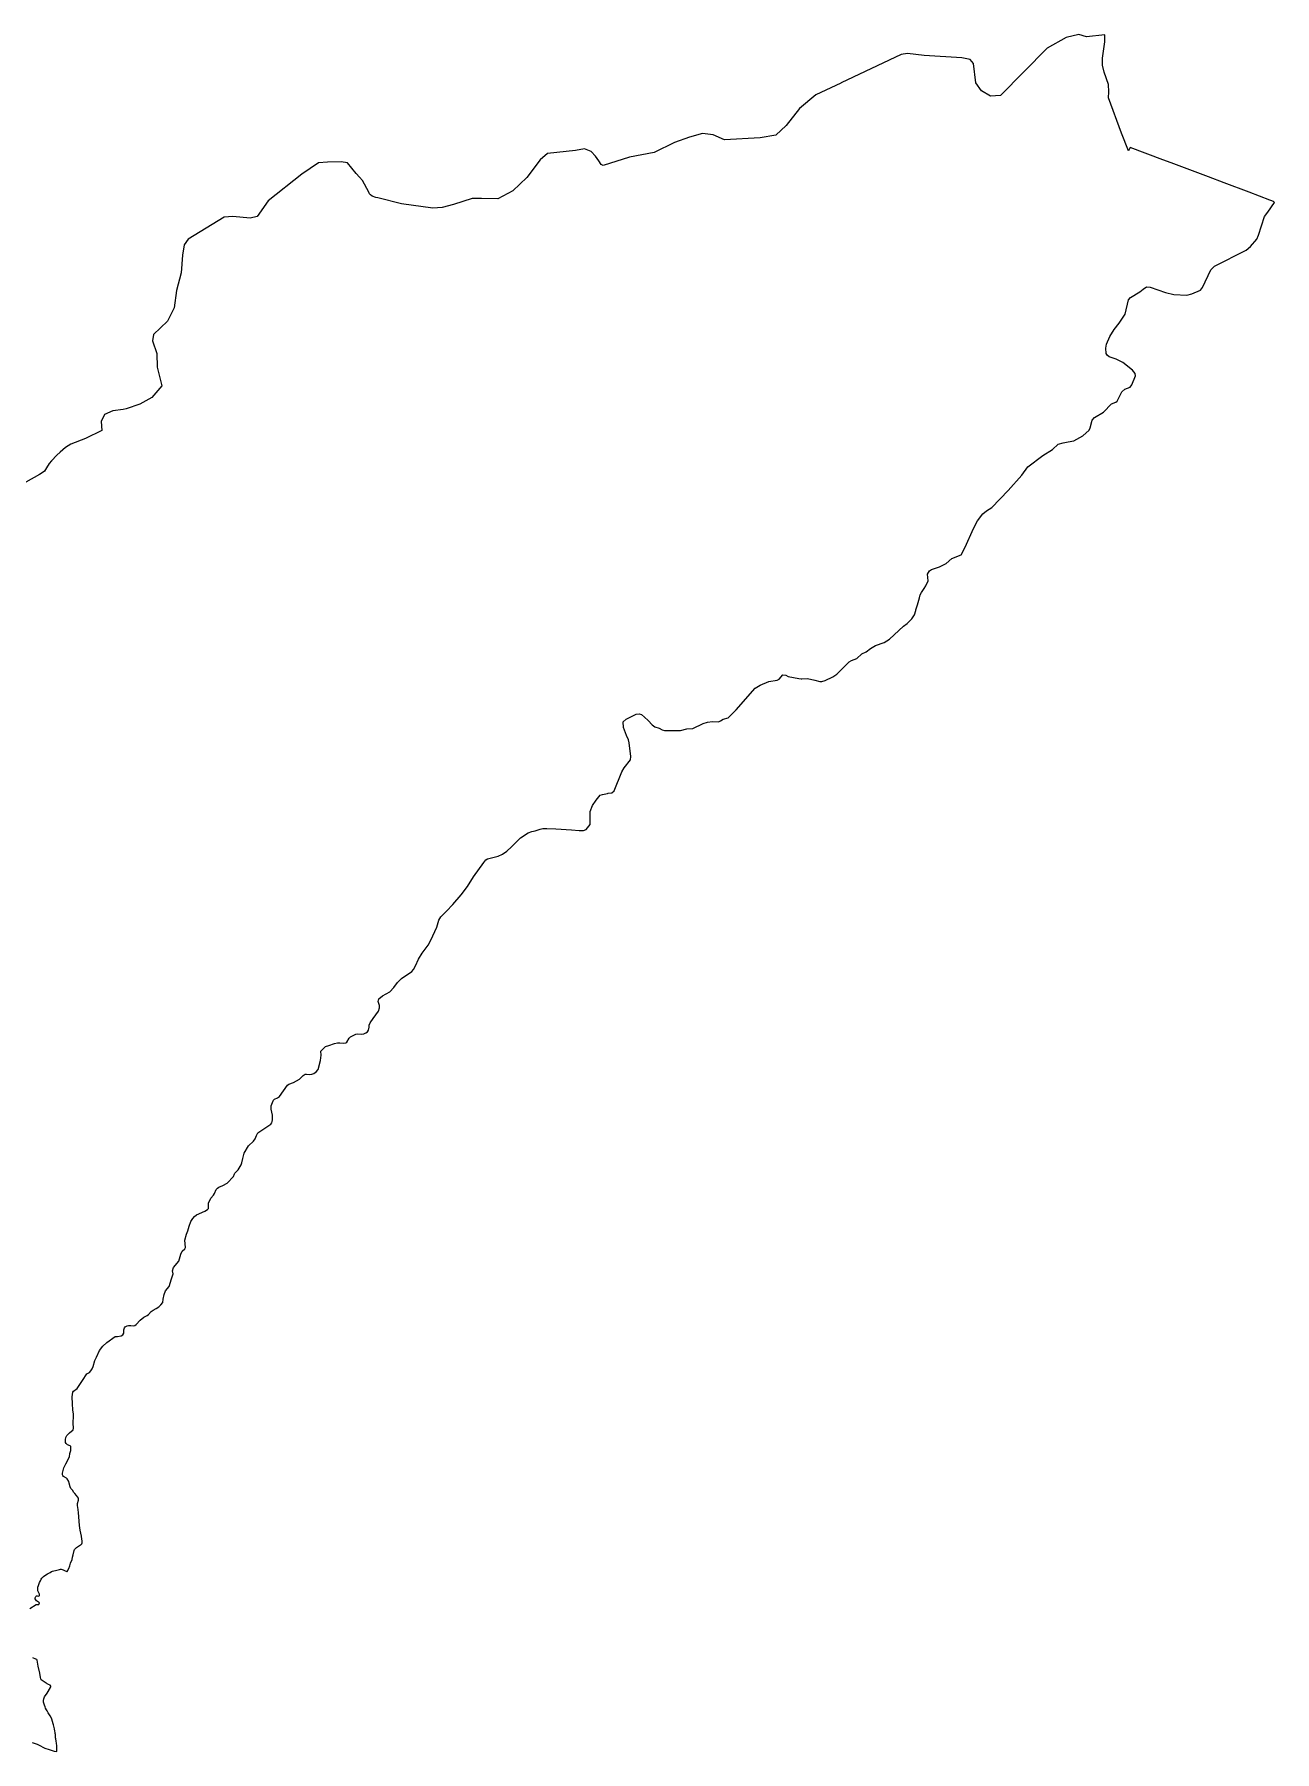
# Model space of a CAD drawing. Extents: x 1189447 to 1205702, y 6141591 to 6152844.
# Drawn here: x 1197574 to 1205702, y 6141591 to 6152844 of the extents above; entities that cross this region are included whole.
import ezdxf

# ---------------------------------------------------------------- set-up
doc = ezdxf.new("R2010")
doc.units = 0
doc.linetypes.add('CONTINU', pattern=[0])
doc.layers.add('1SECTION', color=7, linetype='CONTINU')

msp = doc.modelspace()

# ---------------------------------------------------------------- linework, layer by layer
at = {"layer": '1SECTION'}
for points in [[(1197545.84, 6142529.79), (1197585.82, 6142555.1), (1197602.53, 6142554.84), (1197604.18, 6142556.09), (1197609.17, 6142567.16), (1197587.55, 6142580.39), (1197583.46, 6142584.96), (1197580.7, 6142592.87), (1197580.25, 6142599.5), (1197584.22, 6142608.78), (1197587.86, 6142611.61), (1197595.43, 6142613.12), (1197603.68, 6142609.67), (1197607.86, 6142613.23), (1197609.02, 6142617.22), (1197609.06, 6142622.37), (1197605.84, 6142627.93), (1197597.79, 6142644.67), (1197596.9, 6142649.92), (1197596.74, 6142655.39), (1197597.09, 6142661.41), (1197597.67, 6142668.55), (1197600.83, 6142680.3), (1197608.08, 6142699.46), (1197614.71, 6142710.9), (1197618.46, 6142720.58), (1197623.17, 6142727.44), (1197635.15, 6142739.43), (1197648.75, 6142749.99), (1197661.28, 6142757.22), (1197678.13, 6142765.65), (1197687.52, 6142771.83), (1197693.9, 6142774.67), (1197701.71, 6142775.57), (1197712.9, 6142777.32), (1197739.63, 6142785.26), (1197746.41, 6142786.05), (1197751.07, 6142785.91), (1197762.73, 6142782.78), (1197772.11, 6142778.67), (1197786.23, 6142771.62), (1197790.33, 6142771.36), (1197799.71, 6142790.77), (1197807.06, 6142809.48), (1197812.13, 6142827.04), (1197821.23, 6142850.68), (1197824.92, 6142865.25), (1197829.24, 6142880.95), (1197835.05, 6142908.76), (1197837.42, 6142915.72), (1197849.6, 6142927.89), (1197875.73, 6142945.38), (1197882.2, 6142949.58), (1197885.24, 6142952.7), (1197886.85, 6142958.65), (1197886.85, 6142966.72), (1197886.9, 6142973.47), (1197886.14, 6142984.49), (1197883.82, 6143003.12), (1197879.98, 6143023.62), (1197875.53, 6143042.9), (1197871.24, 6143073.85), (1197867.98, 6143101.55), (1197864.75, 6143157.1), (1197860.17, 6143193.03), (1197858.07, 6143200.79), (1197857.12, 6143209.1), (1197857.4, 6143217.77), (1197863.01, 6143239.52), (1197864.25, 6143248.35), (1197862.91, 6143252.9), (1197858.25, 6143259.86), (1197850.44, 6143270.38), (1197840.02, 6143282.53), (1197834.09, 6143289.43), (1197823.57, 6143304.44), (1197814.52, 6143315.38), (1197808.99, 6143326.67), (1197803.32, 6143351.15), (1197799.62, 6143360.56), (1197790.25, 6143378.62), (1197788.23, 6143381.08), (1197784.1, 6143384.04), (1197766.46, 6143394.07), (1197761.14, 6143400.1), (1197759.24, 6143405.41), (1197758.96, 6143415.63), (1197767.64, 6143451.12), (1197780.35, 6143476.03), (1197804.76, 6143523.6), (1197807.38, 6143545.31), (1197812.56, 6143563.94), (1197814.14, 6143579.63), (1197813.54, 6143591.01), (1197808.64, 6143594.98), (1197790.75, 6143602.02), (1197782.21, 6143609.26), (1197778.81, 6143616.96), (1197777.67, 6143625.44), (1197778.47, 6143637.27), (1197780.45, 6143649.25), (1197786.94, 6143662.08), (1197805.36, 6143679.62), (1197829.58, 6143699.32), (1197830.03, 6143710.58), (1197828.83, 6143742.57), (1197831.49, 6143791.88), (1197830.93, 6143803.11), (1197826.58, 6143829.93), (1197824.34, 6143870.08), (1197823.02, 6143915.54), (1197826.35, 6143947.29), (1197831.3, 6143954.01), (1197855.85, 6143971.36), (1197890.51, 6144023.44), (1197918.79, 6144065.74), (1197935.71, 6144074.9), (1197945.57, 6144086.03), (1197953.83, 6144099.92), (1197959.97, 6144115.34), (1197970.91, 6144154.47), (1197981.67, 6144176.56), (1198002.16, 6144219.18), (1198023.48, 6144247.92), (1198049.45, 6144272.52), (1198103.49, 6144311.81), (1198118.26, 6144311.8), (1198143.31, 6144315.1), (1198153.38, 6144322.16), (1198160.59, 6144333.85), (1198161.78, 6144342.68), (1198160.9, 6144355.56), (1198162, 6144362.32), (1198164.7, 6144368.07), (1198169.88, 6144374.63), (1198181.72, 6144382.2), (1198191.32, 6144384.05), (1198206.89, 6144382.87), (1198223.91, 6144380.65), (1198232.73, 6144383.09), (1198241.35, 6144389.44), (1198268.39, 6144419.5), (1198291.9, 6144437.45), (1198313.13, 6144449.18), (1198323.44, 6144456.56), (1198339.91, 6144474.22), (1198352.28, 6144483.63), (1198372.74, 6144494.35), (1198389.7, 6144506.8), (1198402.24, 6144519.49), (1198415.44, 6144533.85), (1198419.6, 6144555.63), (1198424.5, 6144585.62), (1198434.83, 6144610.6), (1198456.91, 6144639.95), (1198472.47, 6144688.76), (1198483.9, 6144721.25), (1198480.42, 6144741.23), (1198487.16, 6144762.88), (1198520.4, 6144805.34), (1198533.96, 6144849.9), (1198542.18, 6144869.61), (1198560.88, 6144885.48), (1198565.34, 6144894.64), (1198561.39, 6144942.04), (1198570.64, 6144980.87), (1198579.35, 6145003.75), (1198587.91, 6145034.56), (1198598.82, 6145064.3), (1198613.34, 6145085.67), (1198624.06, 6145098.7), (1198636.15, 6145108.41), (1198691.09, 6145132.33), (1198708.36, 6145143.48), (1198714.84, 6145151.05), (1198716.58, 6145164.52), (1198714.63, 6145184.18), (1198730.92, 6145217.57), (1198747.82, 6145237.3), (1198755.19, 6145248.82), (1198766.6, 6145274.71), (1198773.97, 6145283.71), (1198782.21, 6145289.47), (1198808.96, 6145300.43), (1198838.97, 6145316.55), (1198878.41, 6145360.2), (1198886.67, 6145376.82), (1198888.69, 6145381.09), (1198896.58, 6145391.33), (1198909.78, 6145404.06), (1198928.81, 6145436.69), (1198933.72, 6145449.67), (1198939.65, 6145478.75), (1198950.15, 6145511.71), (1198977.07, 6145560.27), (1199010.59, 6145592.01), (1199020.66, 6145606.4), (1199030.63, 6145628.5), (1199038.97, 6145644.97), (1199123.33, 6145703.51), (1199130.99, 6145710.69), (1199133.59, 6145719.72), (1199135.95, 6145732.07), (1199134.45, 6145760.75), (1199126.81, 6145800.69), (1199127.19, 6145822.12), (1199134.44, 6145845.75), (1199141.4, 6145859.23), (1199148.46, 6145866.08), (1199168.69, 6145875.76), (1199180.53, 6145884.66), (1199233.48, 6145958.7), (1199241.47, 6145964.76), (1199272.06, 6145976.17), (1199292.31, 6145987.5), (1199312.41, 6145997.97), (1199322.93, 6146008.26), (1199335.95, 6146020.83), (1199348.71, 6146029.28), (1199358.73, 6146030.08), (1199380.35, 6146028.26), (1199393.76, 6146030.15), (1199405.81, 6146034.59), (1199421.68, 6146046.03), (1199434.87, 6146059.97), (1199448.4, 6146120.08), (1199453.03, 6146153.8), (1199452.31, 6146182.06), (1199483.06, 6146211.51), (1199503.27, 6146218.12), (1199541.14, 6146231.48), (1199560.6, 6146235.77), (1199576.98, 6146236.58), (1199600.2, 6146233.44), (1199616.4, 6146235.21), (1199622.79, 6146240.79), (1199636.24, 6146266.62), (1199645.7, 6146275.06), (1199682.01, 6146291.75), (1199693.43, 6146293.95), (1199720.76, 6146293.42), (1199732.46, 6146294.2), (1199746.07, 6146300.61), (1199757.85, 6146308.47), (1199764.33, 6146319.05), (1199767.37, 6146337.75), (1199768.45, 6146352.01), (1199774.99, 6146365.67), (1199793.82, 6146394.74), (1199828.49, 6146442.21), (1199836.36, 6146464.73), (1199836.4, 6146480.88), (1199828.14, 6146506.7), (1199831.47, 6146524.76), (1199856.41, 6146543.04), (1199903.11, 6146570.24), (1199929.55, 6146597.39), (1199954.08, 6146630.85), (1199979.36, 6146657.94), (1200047.28, 6146703.9), (1200059.71, 6146716.45), (1200072.94, 6146740.22), (1200091.02, 6146782.77), (1200115.14, 6146823.06), (1200154.79, 6146876.63), (1200172.32, 6146907.85), (1200212.5, 6146993.34), (1200224.45, 6147038.4), (1200238.98, 6147061.69), (1200244.66, 6147067.68), (1200276.03, 6147097.72), (1200317.23, 6147142.84), (1200372.12, 6147205.78), (1200412.79, 6147260.44), (1200452.31, 6147323.74), (1200520.47, 6147417.87), (1200533.8, 6147433.75), (1200544.5, 6147441.02), (1200614.63, 6147458.86), (1200640.99, 6147471.18), (1200671.48, 6147490.66), (1200700.78, 6147519.94), (1200760.29, 6147578.56), (1200809.63, 6147612.09), (1200834.29, 6147621.37), (1200855.64, 6147624.2), (1200888.95, 6147635.14), (1200906.88, 6147639.83), (1200932.9, 6147639.68), (1200992.05, 6147637.14), (1201094.64, 6147631), (1201144.03, 6147626.48), (1201173.85, 6147627.15), (1201190.38, 6147633.74), (1201215.96, 6147665.8), (1201217.49, 6147706.45), (1201217.13, 6147751.35), (1201231.62, 6147791.78), (1201255.17, 6147825.3), (1201283.09, 6147857.44), (1201298.04, 6147863.86), (1201329.04, 6147869.17), (1201335.32, 6147870.48), (1201357.82, 6147873.79), (1201374.78, 6147887.81), (1201424.35, 6148011.92), (1201440.21, 6148036.87), (1201480.06, 6148090.55), (1201483.59, 6148112.4), (1201471.58, 6148201.83), (1201467.69, 6148220.46), (1201454.86, 6148249.44), (1201435.83, 6148301.72), (1201431.94, 6148339.6), (1201452.82, 6148356.88), (1201518.53, 6148390.1), (1201537.48, 6148391.78), (1201552.19, 6148386.31), (1201572.4, 6148370.03), (1201596, 6148347.35), (1201622.82, 6148318.81), (1201639.56, 6148306.44), (1201669.07, 6148297.72), (1201687.84, 6148285.88), (1201703.44, 6148282.45), (1201807.52, 6148282.68), (1201849.95, 6148292.01), (1201889.8, 6148295.58), (1201957.42, 6148329.08), (1201984.92, 6148336.98), (1202018.52, 6148340.69), (1202056.97, 6148339.98), (1202069.59, 6148345.58), (1202088.65, 6148357.46), (1202121.15, 6148365.65), (1202172.2, 6148416.99), (1202296.66, 6148560.02), (1202329.73, 6148579.66), (1202388.32, 6148603.32), (1202442.6, 6148611.06), (1202455.15, 6148617.76), (1202479.51, 6148645.87), (1202498.94, 6148644.32), (1202514.94, 6148636.18), (1202584.02, 6148622.1), (1202599, 6148621.02), (1202603.62, 6148621.71), (1202641.26, 6148622.25), (1202689.2, 6148611.56), (1202722.2, 6148603.3), (1202735.53, 6148604.15), (1202757.09, 6148610.77), (1202807.42, 6148634.27), (1202833.55, 6148652.35), (1202914.54, 6148731.55), (1202929.84, 6148740.34), (1202963.51, 6148753.78), (1202997.68, 6148783.97), (1203026.01, 6148797.94), (1203053.23, 6148819.84), (1203086.45, 6148838.54), (1203143.89, 6148857.83), (1203177.88, 6148879.89), (1203269.94, 6148965.01), (1203293.54, 6148983.02), (1203324.73, 6149013.77), (1203340.82, 6149041), (1203349.7, 6149067.55), (1203351.57, 6149073.58), (1203362.32, 6149105.13), (1203374.38, 6149151.88), (1203379.45, 6149170.51), (1203387.25, 6149185.87), (1203404.3, 6149211.78), (1203416.14, 6149229.06), (1203430.95, 6149261.89), (1203427.67, 6149306.23), (1203439.41, 6149327.91), (1203453.65, 6149336.61), (1203506.47, 6149353.58), (1203548.39, 6149377.33), (1203586.05, 6149408.18), (1203647.11, 6149433.44), (1203672.88, 6149482.49), (1203728.26, 6149606.03), (1203755.45, 6149656.49), (1203789.29, 6149700.95), (1203813.62, 6149722.21), (1203848.33, 6149742.85), (1203954.67, 6149855.12), (1204046.08, 6149954.98), (1204085.47, 6150009.25), (1204181.77, 6150083.79), (1204245.06, 6150124.14), (1204283.25, 6150157.64), (1204315.06, 6150167.13), (1204349.48, 6150174.29), (1204384.76, 6150180.64), (1204445.42, 6150212.93), (1204485.3, 6150250.74), (1204491.97, 6150265.69), (1204505.1, 6150316.34), (1204520.3, 6150333.32), (1204579.24, 6150368.28), (1204632.91, 6150423.58), (1204661.1, 6150434.57), (1204668.93, 6150441), (1204700.72, 6150501.79), (1204719.33, 6150518.68), (1204754.68, 6150532.88), (1204765.31, 6150547.8), (1204788.86, 6150605.25), (1204787.74, 6150621.58), (1204770.31, 6150642.36), (1204706.76, 6150692.57), (1204662.49, 6150715.06), (1204617.98, 6150731.18), (1204605.22, 6150741.67), (1204597.35, 6150752.96), (1204594.91, 6150787.85), (1204600.35, 6150814.47), (1204621.37, 6150864.63), (1204649.05, 6150909.84), (1204682.9, 6150950.33), (1204722.03, 6151010.93), (1204744.93, 6151104.3), (1204757.63, 6151119.36), (1204818.81, 6151156.23), (1204840.28, 6151174.41), (1204861.4, 6151188.44), (1204884.96, 6151188), (1204986.38, 6151152.32), (1205040.22, 6151138.61), (1205126.95, 6151134.5), (1205158.9, 6151144.45), (1205215.52, 6151168.47), (1205228.43, 6151185.36), (1205283.7, 6151301.34), (1205307.69, 6151324.88), (1205515.02, 6151430.04), (1205543.43, 6151453.86), (1205584.74, 6151502.65), (1205595.62, 6151527.92), (1205635.51, 6151650.43), (1205656.54, 6151677.95), (1205701.75, 6151740.97), (1205694.48, 6151748.25), (1205677.59, 6151755.09), (1205670.36, 6151757.74), (1205534.59, 6151809.29), (1205371.57, 6151871.44), (1205267.97, 6151910.43), (1205024.14, 6152001.03), (1204968.94, 6152021.09), (1204755.64, 6152102.66), (1204744.99, 6152079.79), (1204744.99, 6152079.79), (1204698.14, 6152195.89), (1204613.33, 6152426.61), (1204615.12, 6152468.02), (1204612.43, 6152515.12), (1204585.16, 6152596.63), (1204573.47, 6152641.17), (1204574.4, 6152686.88), (1204588.86, 6152795.54), (1204589.92, 6152839.54), (1204469.03, 6152828.44), (1204417.81, 6152843.66), (1204334.89, 6152822.78), (1204211.27, 6152754.17), (1203905.06, 6152443.05), (1203840.37, 6152438.98), (1203781.64, 6152473.11), (1203744.75, 6152526.16), (1203727.77, 6152651.71), (1203705.98, 6152678.2), (1203651.23, 6152688.86), (1203405.12, 6152704.04), (1203295.64, 6152717.12), (1203255.25, 6152711.83), (1202861.94, 6152525.85), (1202859.23, 6152524.57), (1202696.1, 6152447.06), (1202587.83, 6152358.36), (1202501.04, 6152246.54), (1202433.16, 6152183.53), (1202331.15, 6152165.45), (1202095.74, 6152152.64), (1202023.47, 6152184.37), (1201953.12, 6152193.25), (1201868.27, 6152170.99), (1201768.31, 6152134.34), (1201634.88, 6152068.53), (1201474.45, 6152038.19), (1201300.79, 6151983.82), (1201288.65, 6151991.02), (1201272.57, 6152014.62), (1201251.41, 6152046.36), (1201223.36, 6152075.52), (1201179.1, 6152092.61), (1201120.51, 6152083.04), (1200936.69, 6152062.95), (1200887.84, 6152022.25), (1200801.72, 6151905.54), (1200709.16, 6151817.2), (1200611.53, 6151765.62), (1200505.22, 6151768.86), (1200443.59, 6151767.66), (1200321.32, 6151729.12), (1200246.18, 6151708.67), (1200185.49, 6151704.26), (1199979.76, 6151732.11), (1199825.61, 6151772.15), (1199812.91, 6151774.29), (1199786.99, 6151783.44), (1199776.14, 6151790.99), (1199770.47, 6151799.23), (1199765.43, 6151809.02), (1199724.25, 6151884.94), (1199705.72, 6151907.36), (1199683.68, 6151932.25), (1199627.22, 6152000.93), (1199584.09, 6152008.46), (1199495.2, 6152005.54), (1199435.79, 6152001.9), (1199326.53, 6151928.35), (1199105.81, 6151751.73), (1199034.7, 6151650.07), (1198989.15, 6151638.25), (1198874.62, 6151650.24), (1198818.36, 6151646.01), (1198581.77, 6151501.41), (1198556.53, 6151465.06), (1198544.76, 6151397.44), (1198536.63, 6151280.37), (1198505.22, 6151165.99), (1198490, 6151052), (1198447.13, 6150965.21), (1198355.41, 6150876.11), (1198349.49, 6150834.86), (1198377.75, 6150752.67), (1198379.91, 6150661.82), (1198409.06, 6150539.82), (1198344.61, 6150463.15), (1198266.17, 6150421.22), (1198176.16, 6150389.2), (1198156.24, 6150384.41), (1198089.67, 6150376.47), (1198033.04, 6150352.45), (1198013.14, 6150307.6), (1198016.12, 6150248.63), (1197909.72, 6150195.24), (1197813.25, 6150158.63), (1197779.58, 6150137.22), (1197743.85, 6150106.89), (1197722.11, 6150085.85), (1197686.19, 6150048.95), (1197672.21, 6150031.13), (1197653.27, 6150002.98), (1197640.11, 6149981.89), (1197631.87, 6149974.65), (1197607.2, 6149959), (1197518.39, 6149909.89)], [(1197559.99, 6141651.25), (1197592.34, 6141639.69), (1197610.17, 6141631.74), (1197634.44, 6141618.58), (1197643.53, 6141614.21), (1197671.92, 6141604.87), (1197704.49, 6141594.33), (1197720.77, 6141591.13), (1197722.16, 6141612.02), (1197722.12, 6141628.79), (1197720.1, 6141646.75), (1197717.49, 6141659.57), (1197715.03, 6141674.12), (1197713.88, 6141682.39), (1197713.24, 6141697.03), (1197712.5, 6141704.06), (1197711.56, 6141710.45), (1197710.68, 6141715.72), (1197708.74, 6141725.3), (1197706.15, 6141740.45), (1197699.84, 6141766.75), (1197697.79, 6141774.1), (1197689.45, 6141804.35), (1197686.75, 6141810.93), (1197677.49, 6141826.38), (1197665.72, 6141845.01), (1197658.25, 6141857.61), (1197654.31, 6141864.85), (1197648.42, 6141875.64), (1197645.17, 6141885.31), (1197641.13, 6141895.87), (1197634.39, 6141914.64), (1197633.5, 6141925.88), (1197635.65, 6141937.55), (1197641.31, 6141949.6), (1197658.54, 6141975.07), (1197680.93, 6142010.5), (1197682.56, 6142015.94), (1197682.85, 6142021.07), (1197677.27, 6142025.87), (1197667.63, 6142030.78), (1197659.48, 6142034.99), (1197655.57, 6142037.47), (1197651.09, 6142040.57), (1197626.16, 6142057.2), (1197620.15, 6142062.3), (1197616.65, 6142068.62), (1197614.46, 6142077.54), (1197609.95, 6142104.6), (1197599.36, 6142152.19), (1197595.77, 6142178.07), (1197592.65, 6142190.48), (1197590.11, 6142194.42), (1197584.13, 6142197.7), (1197564.24, 6142206.38)]]:
    msp.add_lwpolyline(points, dxfattribs=at)

doc.saveas('drawing.dxf')
